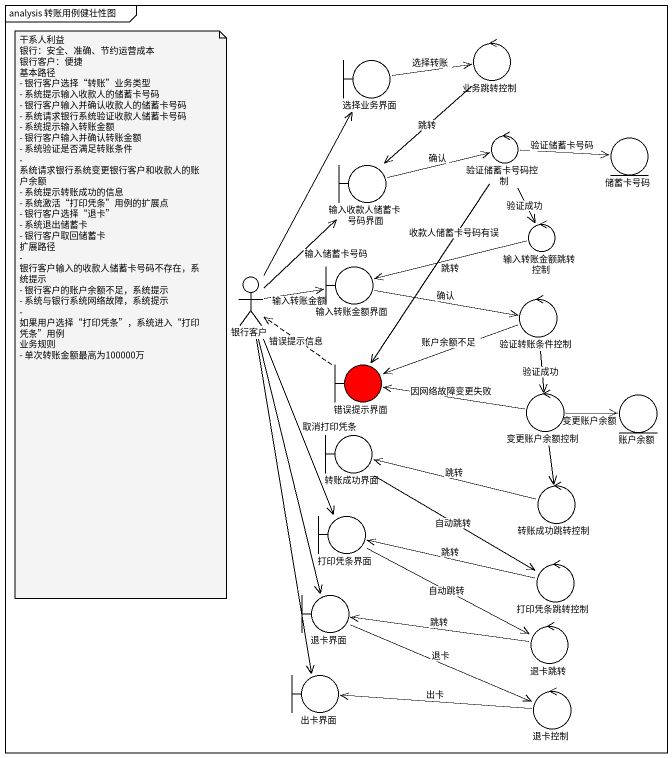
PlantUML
@startuml
mainframe analysis 转账用例健壮性图
control 业务跳转控制
boundary 选择业务界面
boundary 输入收款人储蓄卡号码界面
control 验证储蓄卡号码控制
entity 储蓄卡号码
control 输入转账金额跳转控制
actor 银行客户
boundary 输入转账金额界面
control 验证转账条件控制
boundary 错误提示界面 #FF0000
control 变更账户余额控制
entity 账户余额
boundary 转账成功界面
control 转账成功跳转控制
boundary 打印凭条界面
control 打印凭条跳转控制
boundary 退卡界面
control 退卡跳转
boundary 出卡界面
control 退卡控制
业务跳转控制 --> 输入收款人储蓄卡号码界面 : 跳转
选择业务界面 -right-> 业务跳转控制 : 选择转账
输入收款人储蓄卡号码界面 -right-> 验证储蓄卡号码控制 : 确认
验证储蓄卡号码控制 -right-> 储蓄卡号码 : 验证储蓄卡号码
验证储蓄卡号码控制 --> 输入转账金额跳转控制 : 验证成功
验证储蓄卡号码控制 --> 错误提示界面 : 收款人储蓄卡号码有误
输入转账金额跳转控制 -left-> 输入转账金额界面 : 跳转
银行客户 -up-> 选择业务界面
银行客户 -up-> 输入收款人储蓄卡号码界面 : 输入储蓄卡号码
银行客户 -right-> 输入转账金额界面 : 输入转账金额
银行客户 --> 打印凭条界面 : 取消打印凭条
银行客户 --> 退卡界面
银行客户 --> 出卡界面
输入转账金额界面 -right-> 验证转账条件控制 : 确认
验证转账条件控制 -left-> 错误提示界面 : 账户余额不足
验证转账条件控制 --> 变更账户余额控制 : 验证成功
错误提示界面 .up.> 银行客户 : 错误提示信息
变更账户余额控制 -left-> 错误提示界面 : 因网络故障变更失败
变更账户余额控制 -right-> 账户余额 : 变更账户余额
变更账户余额控制 --> 转账成功跳转控制
转账成功界面 --> 打印凭条跳转控制 : 自动跳转
转账成功跳转控制 -left-> 转账成功界面 : 跳转
打印凭条界面 -right-> 退卡跳转 : 自动跳转
打印凭条跳转控制 -left-> 打印凭条界面 : 跳转
退卡界面 -right-> 退卡控制 : 退卡
退卡跳转 -left-> 退卡界面 : 跳转
退卡控制 -left-> 出卡界面 : 出卡
note as N1
  干系人利益
  银行：安全、准确、节约运营成本
  银行客户：便捷
  基本路径
  - 银行客户选择“转账”业务类型
  - 系统提示输入收款人的储蓄卡号码
  - 银行客户输入并确认收款人的储蓄卡号码
  - 系统请求银行系统验证收款人储蓄卡号码
  - 系统提示输入转账金额
  - 银行客户输入并确认转账金额
  - 系统验证是否满足转账条件
  - 系统请求银行系统变更银行客户和收款人的账户余额
  - 系统提示转账成功的信息
  - 系统激活“打印凭条”用例的扩展点
  - 银行客户选择“退卡”
  - 系统退出储蓄卡
  - 银行客户取回储蓄卡
  扩展路径
  - 银行客户输入的收款人储蓄卡号码不存在，系统提示
  - 银行客户的账户余额不足，系统提示
  - 系统与银行系统网络故障，系统提示
  - 如果用户选择“打印凭条”，系统进入“打印凭条”用例
  业务规则
  - 单次转账金额最高为100000万
end note
@enduml
